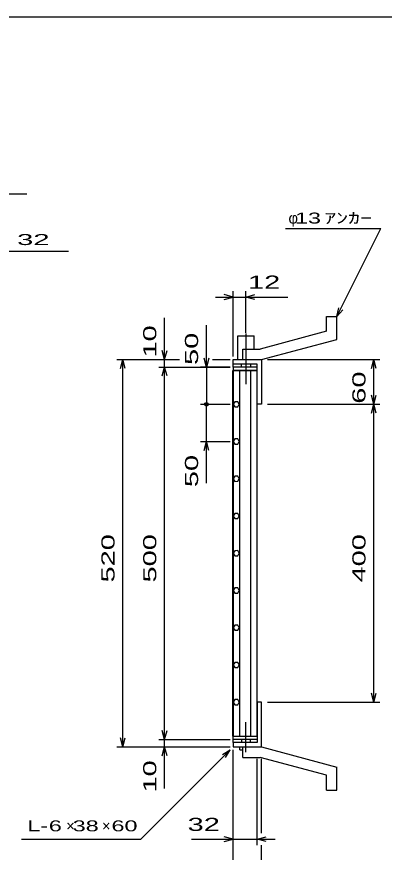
# Model space of a CAD drawing. Units: millimetres, scale not verified. Extents: x -1456 to 1385, y -1026 to 843.
# Drawn here: x -408 to 84, y -279 to 843 of the extents above; entities that cross this region are included whole.
import ezdxf
from ezdxf.enums import TextEntityAlignment as Align

# ---------------------------------------------------------------- set-up
doc = ezdxf.new("R2010")
doc.units = ezdxf.units.MM
doc.header["$LTSCALE"] = 8
doc.linetypes.add('LONG_DASHED_DOTTED', pattern=[15.25, 12, -1.5, 0.25, -1.5])
for name, color, linetype, lineweight in [('0_2', 150, 'Continuous', 25), ('16', 3, 'Continuous', 25), ('19', 6, 'Continuous', 25), ('22', 4, 'Continuous', 25)]:
    doc.layers.add(name, color=color, linetype=linetype, lineweight=lineweight)
doc.styles.add('ベクトル', font='')
doc.styles.get('ベクトル').set_extended_font_data('ベクトル')

msp = doc.modelspace()

# ---------------------------------------------------------------- linework, layer by layer
at = {"layer": '0_2'}
msp.add_line((-1383.2, 842.8), (1384.8, 842.8), dxfattribs=at)
at = {"layer": '16'}
for p, q in [((-86, 372.5), (-118, 372.5)), ((-118, 372.5), (-118, 368)), ((-86, 368), (-86, 372.5)), ((-118.7, -123), (-118.7, 368)), ((-118.7, 368), (-118, 368)), ((-118, 368), (-86, 368)), ((-118, 368), (-118, -123)), ((-86, 368), (-118, 368)), ((-109.5, 368), (-109.5, -123)), ((-94.5, -123), (-94.5, 368)), ((-86, -123), (-86, 368)), ((-116.024, 325.95), (-118, 322.472)), ((-112.024, 325.978), (-116.024, 325.95)), ((-110, 322.5), (-112.024, 325.978)), ((-118, 322.472), (-115.976, 319.022)), ((-115.976, 319.022), (-111.976, 319.05)), ((-111.976, 319.05), (-110, 322.528)), ((-116.024, 275.95), (-118, 272.472)), ((-118, 272.472), (-115.976, 269.022)), ((-112.024, 275.978), (-116.024, 275.95)), ((-110, 272.5), (-112.024, 275.978)), ((-111.976, 269.05), (-110, 272.528)), ((-115.976, 269.022), (-111.976, 269.05)), ((-116.024, 225.95), (-118, 222.472)), ((-112.024, 225.978), (-116.024, 225.95)), ((-110, 222.5), (-112.024, 225.978)), ((-118, 222.472), (-115.976, 219.022)), ((-115.976, 219.022), (-111.976, 219.05)), ((-111.976, 219.05), (-110, 222.528)), ((-116.024, 175.95), (-118, 172.472)), ((-118, 172.472), (-115.976, 169.022)), ((-112.024, 175.978), (-116.024, 175.95)), ((-115.976, 169.022), (-111.976, 169.05)), ((-110, 172.5), (-112.024, 175.978)), ((-111.976, 169.05), (-110, 172.528)), ((-116.024, 125.95), (-118, 122.472)), ((-112.024, 125.978), (-116.024, 125.95)), ((-110, 122.5), (-112.024, 125.978)), ((-118, 122.472), (-115.976, 119.022)), ((-115.976, 119.022), (-111.976, 119.05)), ((-111.976, 119.05), (-110, 122.528)), ((-116.024, 75.95), (-118, 72.472)), ((-118, 72.472), (-115.976, 69.022)), ((-112.024, 75.978), (-116.024, 75.95)), ((-115.976, 69.022), (-111.976, 69.05)), ((-110, 72.5), (-112.024, 75.978)), ((-111.976, 69.05), (-110, 72.528)), ((-116.024, 25.95), (-118, 22.472)), ((-118, 22.472), (-115.976, 19.022)), ((-112.024, 25.978), (-116.024, 25.95)), ((-110, 22.5), (-112.024, 25.978)), ((-111.976, 19.05), (-110, 22.528)), ((-115.976, 19.022), (-111.976, 19.05)), ((-116.024, -24.05), (-118, -27.528)), ((-118, -27.528), (-115.976, -30.978)), ((-112.024, -24.022), (-116.024, -24.05)), ((-115.976, -30.978), (-111.976, -30.95)), ((-110, -27.5), (-112.024, -24.022)), ((-111.976, -30.95), (-110, -27.472)), ((-116.024, -74.05), (-118, -77.528)), ((-118, -77.528), (-115.976, -80.978)), ((-112.024, -74.022), (-116.024, -74.05)), ((-110, -77.5), (-112.024, -74.022)), ((-111.976, -80.95), (-110, -77.472)), ((-115.976, -80.978), (-111.976, -80.95)), ((-118, -123), (-118.7, -123)), ((-118, -123), (-86, -123)), ((-118, -127.5), (-118, -123)), ((-118, -123), (-86, -123)), ((-86, -123), (-86, -127.5)), ((-86, -127.5), (-118, -127.5))]:
    msp.add_line(p, q, dxfattribs=at)
at = {"layer": '19'}
for p, q in [((7, 440.5), (21, 440.5)), ((7, 420.5), (7, 440.5)), ((21, 409.5), (21, 440.5)), ((7, 420.5), (-82, 396.5)), ((-112, 382.5), (-112, 414.5)), ((-112, 414.5), (-90, 414.5)), ((-90, 396.5), (-90, 414.5)), ((-80, 382.5), (21, 409.5)), ((-105, 396.5), (-82, 396.5)), ((-105, 382.5), (-105, 396.5)), ((-118, 372.5), (-118, 382.5)), ((-118, 376.5), (-118, 382.5)), ((-118, 382.5), (-81, 382.5)), ((-105, 382.5), (-80, 382.5)), ((-81, 382.5), (-80, 381.5)), ((-80, 381.5), (-80, 322.5)), ((-86, 376.5), (-118, 376.5)), ((-107, 372.5), (-107, 376.5)), ((-95, 376.5), (-95, 372.5)), ((-86, 322.5), (-86, 376.5)), ((-80, 322.5), (-86, 322.5)), ((-80, -77.5), (-86, -77.5)), ((-86, -77.5), (-86, -131.5)), ((-80, -136.5), (-80, -77.5)), ((-118, -131.5), (-118, -121.5)), ((-118, -131.5), (-118, -137.5)), ((-86, -131.5), (-118, -131.5)), ((-107, -127.5), (-107, -131.5)), ((-95, -131.5), (-95, -127.5)), ((-118, -137.5), (-81, -137.5)), ((-109, -141.5), (-109, -137.5)), ((-109, -141.5), (-105, -141.5)), ((-105, -137.5), (-80, -137.5)), ((-105, -151.5), (-105, -137.5)), ((-81, -137.5), (-80, -136.5)), ((-80, -137.5), (21, -164.5)), ((-105, -151.5), (-82, -151.5)), ((7, -175.5), (-82, -151.5)), ((21, -195.5), (21, -164.5)), ((7, -195.5), (7, -175.5)), ((7, -195.5), (21, -195.5))]:
    msp.add_line(p, q, dxfattribs=at)
at = {"layer": '19', "linetype": 'LONG_DASHED_DOTTED'}
for p, q in [((-101, 417.5), (-101, 349.5)), ((-101, -144.5), (-101, -104.5))]:
    msp.add_line(p, q, dxfattribs=at)
at = {"layer": '22'}
for p, q in [((-762.75, 605), (-394.75, 605)), ((-48, 558.5), (80, 558.5)), ((21, 440.5), (80, 558.5)), ((-674.75, 528), (-338.75, 528)), ((-118, 386.5), (-118, 474.5)), ((-101, 418.496), (-101, 474.5)), ((-142, 466.5), (-118, 466.5)), ((-118, 466.5), (-130, 469.7)), ((-130, 463.3), (-118, 466.5)), ((-118, 466.5), (-101, 466.5)), ((-101, 466.5), (-89, 469.7)), ((-89, 463.3), (-101, 466.5)), ((-101, 466.5), (-45, 466.5)), ((21, 440.5), (23.4, 452.18)), ((21, 440.5), (29, 449.3)), ((-210, 382.5), (-210, 438.5)), ((-154, 372.5), (-154, 428.5)), ((-210, 382.5), (-213.2, 394.5)), ((-210, 382.5), (-206.8, 394.5)), ((-274, 382.5), (-190, 382.5)), ((-269.2, 370.5), (-266, 382.5)), ((-262.8, 370.5), (-266, 382.5)), ((-266, -137.5), (-266, 382.5)), ((-218, 382.5), (-190, 382.5)), ((-210, 372.5), (-210, 382.5)), ((-154, 372.5), (-157.2, 384.5)), ((-150.8, 384.5), (-154, 372.5)), ((-146, 382.5), (-122, 382.5)), ((-146, 382.5), (-122, 382.5)), ((-72, 382.5), (78.4, 382.5)), ((67.2, 370.5), (70.4, 382.5)), ((73.6, 370.5), (70.4, 382.5)), ((70.4, 322.5), (70.4, 382.5)), ((-218, 372.5), (-122, 372.5)), ((-213.2, 360.5), (-210, 372.5)), ((-206.8, 360.5), (-210, 372.5)), ((-210, -127.5), (-210, 372.5)), ((-122, 372.5), (-162, 372.5)), ((-154, 372.5), (-154, 322.5)), ((70.4, 322.5), (67.2, 334.5)), ((70.4, 322.5), (73.6, 334.5)), ((-162, 322.5), (-122, 322.5)), ((-154, 272.5), (-154, 322.5)), ((-72, 322.5), (78.4, 322.5)), ((67.2, 310.5), (70.4, 322.5)), ((73.6, 310.5), (70.4, 322.5)), ((70.4, -77.5), (70.4, 322.5)), ((-162, 272.5), (-122, 272.5)), ((-157.2, 260.5), (-154, 272.5)), ((-150.8, 260.5), (-154, 272.5)), ((-154, 216.5), (-154, 272.5)), ((70.4, -77.5), (67.2, -65.5)), ((70.4, -77.5), (73.6, -65.5)), ((-72, -77.5), (78.4, -77.5)), ((-210, -127.5), (-213.2, -115.5)), ((-210, -127.5), (-206.8, -115.5)), ((-266, -137.5), (-269.2, -125.5)), ((-266, -137.5), (-262.8, -125.5)), ((-218, -127.5), (-122, -127.5)), ((-210, -137.5), (-210, -127.5)), ((-274, -137.5), (-122, -137.5)), ((-242, -261.5), (-122, -141.5)), ((-218, -137.5), (-122, -137.5)), ((-213.2, -149.5), (-210, -137.5)), ((-206.8, -149.5), (-210, -137.5)), ((-210, -193.5), (-210, -137.5)), ((-132.4, -147.9), (-122, -141.5)), ((-128.4, -151.9), (-122, -141.5)), ((-118, -269.5), (-118, -141.5)), ((-118, -325.5), (-118, -141.5)), ((-86, -269.5), (-86, -153.696)), ((-80, -253.5), (-80, -153.696)), ((-402, -261.5), (-242, -261.5)), ((-174, -261.5), (-118, -261.5)), ((-118, -261.5), (-130, -258.3)), ((-130, -264.7), (-118, -261.5)), ((-118, -261.5), (-86, -261.5)), ((-86, -261.5), (-74, -258.3)), ((-74, -264.7), (-86, -261.5)), ((-86, -261.5), (-62, -261.5)), ((-80, -325.5), (-80, -269.5))]:
    msp.add_line(p, q, dxfattribs=at)
msp.add_circle((-154, 322.5), 2.4, dxfattribs=at)

# ---------------------------------------------------------------- texts
at = {"layer": '22', "color": 2, "style": 'ベクトル'}
for s, p in [('φ', (-44, 572.5)), ('×', (-342, -243.5)), ('×', (-294, -243.5))]:
    msp.add_text(s, height=14.66, dxfattribs=at).set_placement(p, align=Align.MIDDLE_LEFT)
for s, height, width, p in [(' 13 ', 14.66, 1.6, (-44, 572.5)), ('ｱﾝｶｰ', 14.66, 1.6, (4, 572.5)), (' 32 ', 14.66, 2, (-418.75, 543.6)), (' 12 ', 17.6, 1.65, (-109, 486.5)), (' 32 ', 17.6, 1.65, (-190, -241.5)), ('L-', 14.66, 1.6, (-394, -243.5)), (' 6 ', 14.66, 1.6, (-374, -243.5)), (' 38 ', 14.66, 1.6, (-342, -243.5)), (' 60 ', 14.66, 1.6, (-290, -243.5))]:
    msp.add_text(s, height=height, dxfattribs=dict(at, width=width)).set_placement(p, align=Align.MIDDLE_LEFT)
at = {"layer": '22', "color": 2, "style": 'ベクトル', "width": 1.65}
for s, p in [(' 10 ', (-230, 374.5)), (' 50 ', (-174, 364.5)), (' 60 ', (50.4, 312.5)), (' 50 ', (-174, 200.5)), (' 520 ', (-286, 72.5)), (' 500 ', (-230, 72.5)), (' 400 ', (50.4, 72.5)), (' 10 ', (-230, -209.5))]:
    msp.add_text(s, height=17.6, rotation=90, dxfattribs=at).set_placement(p, align=Align.MIDDLE_LEFT)

doc.saveas('drawing.dxf')
